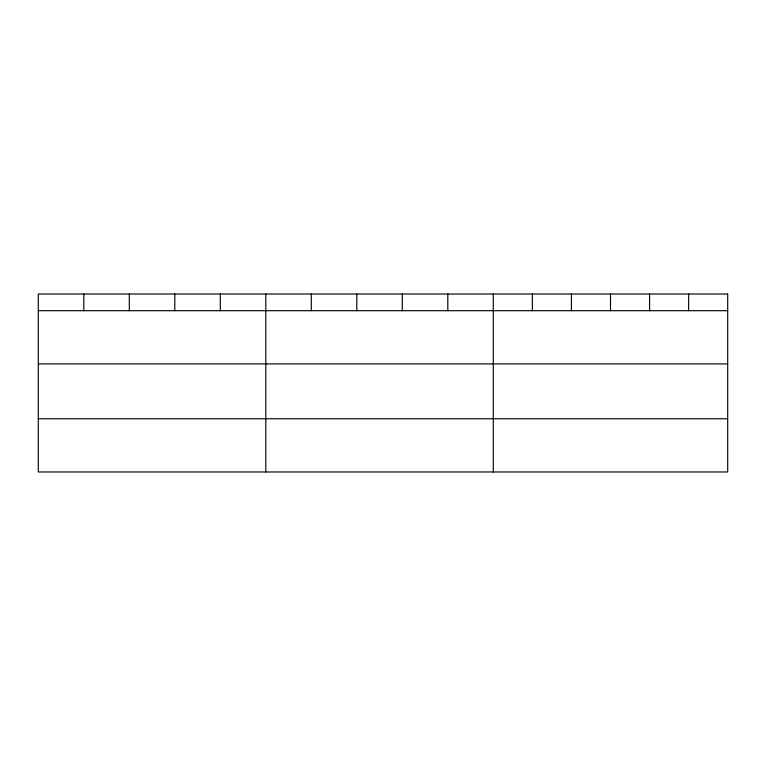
<?xml version="1.0" encoding="UTF-8"?>
<svg xmlns="http://www.w3.org/2000/svg" width="766" height="766" viewBox="0 0 766 766"><rect width="100%" height="100%" fill="white"/><g stroke="black" fill="none" stroke-linecap="round" stroke-linejoin="round"><path stroke-width="1.15" d="M38.3 310.699L727.7 310.699M38.3 363.917L727.7 363.917M38.3 418.753L727.7 418.753M688.634 294.029L688.634 310.699M649.568 294.029L649.568 310.699M610.502 294.029L610.502 310.699M571.436 294.029L571.436 310.699M532.37 294.029L532.37 310.699M493.304 294.029L493.304 471.971M447.804 294.029L447.804 310.699M402.303 294.029L402.303 310.699M356.803 294.029L356.803 310.699M311.302 294.029L311.302 310.699M265.802 294.029L265.802 471.971M220.302 294.029L220.302 310.699M174.801 294.029L174.801 310.699M129.301 294.029L129.301 310.699M83.8 294.029L83.8 310.699M727.7 294.029L38.3 294.029L38.3 471.971L727.7 471.971L727.7 294.029"/></g></svg>
